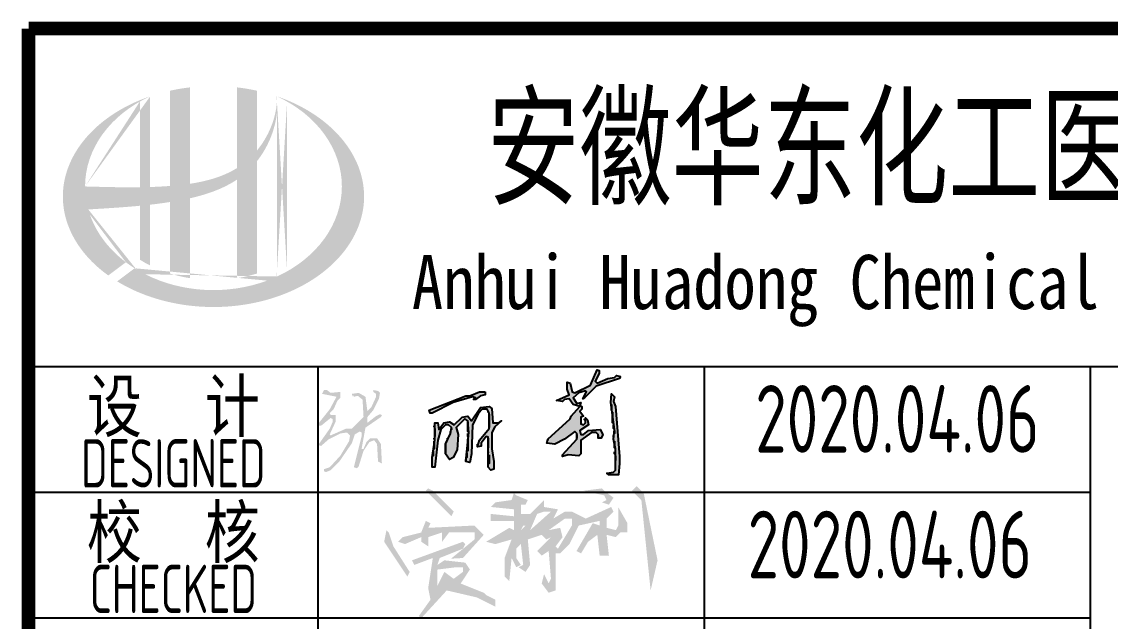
# Model space of a CAD drawing. Extents: x 5188914 to 7068445, y -542675 to 2032183.
# Drawn here: x 5233772 to 5239409, y -358905 to -355802 of the extents above; entities that cross this region are included whole.
import ezdxf
from ezdxf.enums import TextEntityAlignment as Align

# ---------------------------------------------------------------- set-up
doc = ezdxf.new("R2010")
doc.units = 0
doc.header["$LTSCALE"] = 1000
doc.header["$MEASUREMENT"] = 0
doc.layers.get('0').update_dxf_attribs({"linetype": 'CONTINUOUS'})
doc.styles.add('AHD_TQ', font='sceie.shx', dxfattribs={"bigfont": 'sceic.shx'})
doc.styles.add('AHD_TQ_S', font='')
doc.styles.add('sceie', font='SCEIE', dxfattribs={"width": 0.75, "bigfont": 'SCEIC'})
doc.styles.get('AHD_TQ_S').set_extended_font_data('SimSun')

msp = doc.modelspace()

# ---------------------------------------------------------------- hatches: boundary and pattern name
h = msp.add_hatch(color=256)
edge = h.paths.add_edge_path()
edge.add_spline(control_points=[(5234643.7, -356715.7), (5234649.8, -356714.3), (5234655.9, -356712.9), (5234705, -356701), (5234747.6, -356688), (5234822.6, -356656.9), (5234855.5, -356639.9), (5234886.4, -356619.3)], knot_values=[61.629012, 61.629012, 61.629012, 61.629012, 63.330431, 63.330431, 75.353634, 75.353634, 85.398649, 85.398649, 85.398649, 85.398649], degree=3, periodic=0)
edge.add_line((5234886.4, -356619.3), (5234886.4, -357129.5))
edge.add_spline(control_points=[(5234886.4, -357129.5), (5234903.5, -357126.8), (5234920.5, -357123.5), (5234955.3, -357115.4), (5234973, -357110.6), (5234990.4, -357105.1)], knot_values=[4.908456, 4.908456, 4.908456, 4.908456, 4.992821, 4.992821, 5.083034, 5.083034, 5.083034, 5.083034], degree=3, periodic=0)
edge.add_line((5234990.4, -357105.1), (5234990.4, -356523.7))
edge.add_spline(control_points=[(5234990.4, -356523.7), (5234999, -356512.7), (5235007.2, -356501.4), (5235033.3, -356461.7), (5235049, -356431.8), (5235078.2, -356359), (5235089.4, -356315.2), (5235094.1, -356269.9), (5235094.3, -356268.6), (5235094.4, -356267.3)], knot_values=[97.991744, 97.991744, 97.991744, 97.991744, 101.64219, 101.64219, 110.337975, 110.337975, 121.934322, 121.934322, 122.270691, 122.270691, 122.270691, 122.270691], degree=3, periodic=0)
edge.add_line((5235094.4, -356267.3), (5235094.4, -356196.9))
edge.add_spline(control_points=[(5235094.4, -356196.9), (5235094.3, -356204.6), (5235093.9, -356212.2), (5235093.4, -356219.9)], knot_values=[126.194075, 126.194075, 126.194075, 126.194075, 128.396762, 128.396762, 128.396762, 128.396762], degree=3, periodic=0)
edge.add_spline(control_points=[(5235093.4, -356219.9), (5235092.9, -356226.1), (5235092.3, -356232.3), (5235091.5, -356238.5)], knot_values=[124.417049, 124.417049, 124.417049, 124.417049, 126.194075, 126.194075, 126.194075, 126.194075], degree=3, periodic=0)
edge.add_spline(control_points=[(5235091.5, -356238.5), (5235090.4, -356247.7), (5235088.9, -356256.8), (5235087.1, -356265.9)], knot_values=[121.80529, 121.80529, 121.80529, 121.80529, 124.417049, 124.417049, 124.417049, 124.417049], degree=3, periodic=0)
edge.add_spline(control_points=[(5235087.1, -356265.9), (5235084.7, -356278.1), (5235081.8, -356290.2), (5235078.3, -356302.2)], knot_values=[118.31574, 118.31574, 118.31574, 118.31574, 121.80529, 121.80529, 121.80529, 121.80529], degree=3, periodic=0)
edge.add_spline(control_points=[(5235078.3, -356302.2), (5235074.8, -356314.3), (5235070.7, -356326.3), (5235066.2, -356338.2)], knot_values=[114.795988, 114.795988, 114.795988, 114.795988, 118.31574, 118.31574, 118.31574, 118.31574], degree=3, periodic=0)
edge.add_spline(control_points=[(5235066.2, -356338.2), (5235061.7, -356349.9), (5235056.7, -356361.4), (5235051.3, -356372.8)], knot_values=[111.329641, 111.329641, 111.329641, 111.329641, 114.795988, 114.795988, 114.795988, 114.795988], degree=3, periodic=0)
edge.add_spline(control_points=[(5235051.3, -356372.8), (5235045.8, -356384.3), (5235039.8, -356395.7), (5235033.3, -356406.7)], knot_values=[107.79529, 107.79529, 107.79529, 107.79529, 111.329641, 111.329641, 111.329641, 111.329641], degree=3, periodic=0)
edge.add_spline(control_points=[(5235033.3, -356406.7), (5235027, -356417.6), (5235020.3, -356428.1), (5235013.2, -356438.4)], knot_values=[104.343579, 104.343579, 104.343579, 104.343579, 107.79529, 107.79529, 107.79529, 107.79529], degree=3, periodic=0)
edge.add_spline(control_points=[(5235013.2, -356438.4), (5235005.9, -356448.8), (5234998.3, -356458.8), (5234990.4, -356468.5)], knot_values=[100.8507, 100.8507, 100.8507, 100.8507, 104.343579, 104.343579, 104.343579, 104.343579], degree=3, periodic=0)
edge.add_line((5234990.4, -356468.5), (5234990.4, -356159.2))
edge.add_spline(control_points=[(5234990.4, -356159.2), (5234956.3, -356151.7), (5234921.5, -356145.8), (5234886.4, -356141.7)], knot_values=[4.423999, 4.423999, 4.423999, 4.423999, 4.558741, 4.558741, 4.558741, 4.558741], degree=3, periodic=0)
edge.add_line((5234886.4, -356141.7), (5234886.4, -356559.8))
edge.add_spline(control_points=[(5234886.4, -356559.8), (5234814.4, -356604.4), (5234730.2, -356627.6), (5234643.7, -356640.6)], knot_values=[63.246215, 63.246215, 63.246215, 63.246215, 87.689124, 87.689124, 87.689124, 87.689124], degree=3, periodic=0)
edge.add_line((5234643.7, -356640.6), (5234643.7, -356141.7))
edge.add_spline(control_points=[(5234643.7, -356141.7), (5234608.5, -356145.8), (5234573.8, -356151.7), (5234539.7, -356159.2)], knot_values=[4.866038, 4.866038, 4.866038, 4.866038, 5.000777, 5.000777, 5.000777, 5.000777], degree=3, periodic=0)
edge.add_line((5234539.7, -356159.2), (5234539.7, -356652.1))
edge.add_spline(control_points=[(5234539.7, -356652.1), (5234538, -356652.2), (5234503.1, -356654.8), (5234468.5, -356656.6), (5234435.7, -356657.6)], knot_values=[43.657356, 43.657356, 43.657356, 43.657356, 44.134253, 53.497092, 53.497092, 53.497092, 53.497092], degree=3, periodic=0)
edge.add_line((5234435.7, -356657.6), (5234435.7, -356188.5))
edge.add_spline(control_points=[(5234435.7, -356188.5), (5234418.7, -356194.3), (5234401.9, -356200.6), (5234385.5, -356207.4)], knot_values=[5.14157, 5.14157, 5.14157, 5.14157, 5.212921, 5.212921, 5.212921, 5.212921], degree=3, periodic=0)
edge.add_spline(control_points=[(5234385.5, -356207.4), (5234378.6, -356210.2), (5234371.8, -356213.1), (5234339.5, -356227.3), (5234315, -356239.5), (5234291.5, -356252.7)], knot_values=[5.212921, 5.212921, 5.212921, 5.212921, 5.24296, 5.24296, 5.355623, 5.355623, 5.355623, 5.355623], degree=3, periodic=0)
edge.add_spline(control_points=[(5234291.5, -356252.7), (5234276.6, -356261.1), (5234262.2, -356269.8), (5234248.2, -356278.9)], knot_values=[5.355623, 5.355623, 5.355623, 5.355623, 5.426974, 5.426974, 5.426974, 5.426974], degree=3, periodic=0)
edge.add_spline(control_points=[(5234248.2, -356278.9), (5234240.8, -356283.8), (5234233.5, -356288.7), (5234220, -356298.2), (5234213.8, -356302.7), (5234207.6, -356307.3)], knot_values=[5.426974, 5.426974, 5.426974, 5.426974, 5.464765, 5.464765, 5.498325, 5.498325, 5.498325, 5.498325], degree=3, periodic=0)
edge.add_spline(control_points=[(5234207.6, -356307.3), (5234181.6, -356326.9), (5234157.5, -356347.7), (5234135.6, -356369.7)], knot_values=[5.498325, 5.498325, 5.498325, 5.498325, 5.641027, 5.641027, 5.641027, 5.641027], degree=3, periodic=0)
edge.add_spline(control_points=[(5234135.6, -356369.7), (5234128.6, -356376.7), (5234121.9, -356383.8), (5234101.4, -356406.4), (5234088.5, -356422.2), (5234076.7, -356438.4)], knot_values=[5.641027, 5.641027, 5.641027, 5.641027, 5.686569, 5.686569, 5.783729, 5.783729, 5.783729, 5.783729], degree=3, periodic=0)
edge.add_spline(control_points=[(5234076.7, -356438.4), (5234061.6, -356459.2), (5234048.3, -356480.6), (5234035.2, -356505.6), (5234033.6, -356508.7), (5234032, -356511.9)], knot_values=[5.783729, 5.783729, 5.783729, 5.783729, 5.908374, 5.908374, 5.92643, 5.92643, 5.92643, 5.92643], degree=3, periodic=0)
edge.add_spline(control_points=[(5234032, -356511.9), (5234019.5, -356537), (5234009.5, -356562.7), (5234002, -356588.6)], knot_values=[5.92643, 5.92643, 5.92643, 5.92643, 6.069132, 6.069132, 6.069132, 6.069132], degree=3, periodic=0)
edge.add_spline(control_points=[(5234002, -356588.6), (5233998.8, -356599.7), (5233996, -356610.9), (5233990.6, -356637), (5233988.4, -356652.1), (5233986.9, -356667.1)], knot_values=[6.069132, 6.069132, 6.069132, 6.069132, 6.130179, 6.130179, 6.211834, 6.211834, 6.211834, 6.211834], degree=3, periodic=0)
edge.add_spline(control_points=[(5233986.9, -356667.1), (5233985.7, -356680.3), (5233985, -356693.5), (5233985, -356706.7)], knot_values=[6.211834, 6.211834, 6.211834, 6.211834, 6.283185, 6.283185, 6.283185, 6.283185], degree=3, periodic=0)
edge.add_spline(control_points=[(5233985, -356706.7), (5233985, -356716), (5233985.4, -356725.4), (5233986, -356734.7)], knot_values=[6.283185, 6.283185, 6.283185, 6.283185, 6.333655, 6.333655, 6.333655, 6.333655], degree=3, periodic=0)
edge.add_spline(control_points=[(5233986, -356734.7), (5233987.2, -356753.3), (5233989.8, -356771.9), (5233993.5, -356790.5)], knot_values=[6.333655, 6.333655, 6.333655, 6.333655, 6.434594, 6.434594, 6.434594, 6.434594], degree=3, periodic=0)
edge.add_spline(control_points=[(5233993.5, -356790.5), (5233993.8, -356791.7), (5233994, -356792.9), (5233998, -356811.4), (5234002.7, -356828.6), (5234008.6, -356845.6)], knot_values=[6.434594, 6.434594, 6.434594, 6.434594, 6.441278, 6.441278, 6.535532, 6.535532, 6.535532, 6.535532], degree=3, periodic=0)
edge.add_spline(control_points=[(5234008.6, -356845.6), (5234014.8, -356863.8), (5234022.3, -356881.9), (5234031.1, -356899.7)], knot_values=[6.535532, 6.535532, 6.535532, 6.535532, 6.636471, 6.636471, 6.636471, 6.636471], degree=3, periodic=0)
edge.add_spline(control_points=[(5234031.1, -356899.7), (5234033.3, -356904.1), (5234035.6, -356908.6), (5234044.9, -356926.2), (5234052.6, -356939.3), (5234061, -356952.1)], knot_values=[6.636471, 6.636471, 6.636471, 6.636471, 6.661894, 6.661894, 6.73741, 6.73741, 6.73741, 6.73741], degree=3, periodic=0)
edge.add_spline(control_points=[(5234061, -356952.1), (5234072.2, -356969.3), (5234084.5, -356986.1), (5234098.1, -357002.5)], knot_values=[6.73741, 6.73741, 6.73741, 6.73741, 6.838349, 6.838349, 6.838349, 6.838349], degree=3, periodic=0)
edge.add_spline(control_points=[(5234098.1, -357002.5), (5234104, -357009.6), (5234110.1, -357016.7), (5234124.7, -357032.6), (5234133.2, -357041.5), (5234142.1, -357050.1)], knot_values=[6.838349, 6.838349, 6.838349, 6.838349, 6.88251, 6.88251, 6.939288, 6.939288, 6.939288, 6.939288], degree=3, periodic=0)
edge.add_spline(control_points=[(5234142.1, -357050.1), (5234157.9, -357065.5), (5234174.7, -357080.3), (5234192.6, -357094.5)], knot_values=[6.939288, 6.939288, 6.939288, 6.939288, 7.040227, 7.040227, 7.040227, 7.040227], degree=3, periodic=0)
edge.add_spline(control_points=[(5234192.6, -357094.5), (5234201.6, -357101.6), (5234210.8, -357108.6), (5234220.2, -357115.3)], knot_values=[7.040227, 7.040227, 7.040227, 7.040227, 7.090696, 7.090696, 7.090696, 7.090696], degree=3, periodic=0)
edge.add_line((5234220.2, -357115.3), (5234311.4, -357047))
edge.add_ellipse((5234765, -356654.7), major_axis=(665, 0), ratio=0.806676, start_angle=192.819, end_angle=226.9853, ccw=False)
edge.add_spline(control_points=[(5234116.6, -356773.7), (5234140.6, -356772.2), (5234164.7, -356770.8), (5234253.4, -356765.3), (5234318.2, -356760.9), (5234383.7, -356754.6)], knot_values=[11.398263, 11.398263, 11.398263, 11.398263, 18.40729, 18.40729, 37.18094, 37.18094, 37.18094, 37.18094], degree=3, periodic=0)
edge.add_line((5234383.7, -356754.6), (5234383.7, -357033.7))
edge.add_spline(control_points=[(5234383.7, -357033.7), (5234387.3, -357035.9), (5234390.9, -357038.1), (5234407.8, -357048.3), (5234421.6, -357055.9), (5234435.7, -357063.1)], knot_values=[4.049945, 4.049945, 4.049945, 4.049945, 4.072021, 4.072021, 4.153257, 4.153257, 4.153257, 4.153257], degree=3, periodic=0)
edge.add_line((5234435.7, -357063.1), (5234435.7, -356749.2))
edge.add_spline(control_points=[(5234435.7, -356749.2), (5234467.9, -356745.5), (5234500.3, -356741.3), (5234535.1, -356735.9), (5234537.4, -356735.5), (5234539.7, -356735.2)], knot_values=[42.135009, 42.135009, 42.135009, 42.135009, 51.307228, 51.307228, 51.948574, 51.948574, 51.948574, 51.948574], degree=3, periodic=0)
edge.add_line((5234539.7, -356735.2), (5234539.7, -357105.1))
edge.add_spline(control_points=[(5234539.7, -357105.1), (5234573.3, -357115.7), (5234608.2, -357123.9), (5234643.7, -357129.5)], knot_values=[4.34174, 4.34174, 4.34174, 4.34174, 4.516316, 4.516316, 4.516316, 4.516316], degree=3, periodic=0)
edge.add_line((5234643.7, -357129.5), (5234643.7, -356715.7))
edge = h.paths.add_edge_path(flags=16)
edge.add_ellipse((5234765, -356654.7), major_axis=(665, 0), ratio=0.806676, start_angle=124.9875, end_angle=179.999, ccw=False)
edge.add_line((5234383.7, -356215.2), (5234383.7, -356658.8))
edge.add_spline(control_points=[(5234383.7, -356658.8), (5234288.4, -356660.1), (5234194.4, -356657.1), (5234100, -356654.7)], knot_values=[11.27373, 11.27373, 11.27373, 11.27373, 38.687513, 38.687513, 38.687513, 38.687513], degree=3, periodic=0)
edge = h.paths.add_edge_path()
edge.add_spline(control_points=[(5234266.2, -357145.8), (5234297.3, -357164.8), (5234330.4, -357182.1), (5234415, -357219.3), (5234468.3, -357237.2), (5234579, -357263.7), (5234636.5, -357272.5), (5234752.6, -357280.2), (5234811.3, -357279.3), (5234926.9, -357267.8), (5234983.7, -357257.3), (5235092.8, -357227.2), (5235144.9, -357207.7), (5235241.8, -357160.8), (5235286.6, -357133.5), (5235366.5, -357072.5), (5235401.7, -357039), (5235461, -356967.5), (5235485.2, -356929.6), (5235521.5, -356851.5), (5235533.8, -356811.3), (5235546.4, -356730.1), (5235546.7, -356689.1), (5235535.2, -356607.6), (5235523.4, -356567.1), (5235487.8, -356488.4), (5235464, -356450.2), (5235405.2, -356378), (5235370.1, -356344), (5235290.3, -356282.4), (5235245.6, -356254.7), (5235164.4, -356214.9), (5235130, -356200.7), (5235094.4, -356188.5)], knot_values=[0.886421, 0.886421, 0.886421, 0.886421, 1.040557, 1.040557, 1.261172, 1.261172, 1.481788, 1.481788, 1.702404, 1.702404, 1.92302, 1.92302, 2.143636, 2.143636, 2.364252, 2.364252, 2.584868, 2.584868, 2.805484, 2.805484, 3.026099, 3.026099, 3.246715, 3.246715, 3.46852, 3.46852, 3.690325, 3.690325, 3.91213, 3.91213, 4.133935, 4.133935, 4.283209, 4.283209, 4.283209, 4.283209], degree=3, periodic=0)
edge.add_line((5235094.4, -356188.5), (5235094.4, -356188.5))
edge.add_spline(control_points=[(5235094.4, -356188.6), (5235094.4, -356191.4), (5235094.4, -356194.1), (5235094.4, -356196.9)], knot_values=[128.396762, 128.396762, 128.396762, 128.396762, 129.192193, 129.192193, 129.192193, 129.192193], degree=3, periodic=0)
edge.add_line((5235094.4, -356196.9), (5235094.4, -357120.8))
edge.add_ellipse((5234765, -356654.7), major_axis=(665, 0), ratio=0.806676, start_angle=232.1054, end_angle=299.6833, ccw=False)
edge.add_line((5234356.6, -357078.1), (5234266.2, -357145.8))
edge = h.paths.add_edge_path(flags=16)
edge.add_ellipse((5234765, -356654.7), major_axis=(665, 0), ratio=0.806676, start_angle=304.9875, end_angle=415.0121, ccw=False)
edge.add_line((5235146.4, -357094.2), (5235146.4, -356215.2))
at = {"linetype": 'Continuous'}
h = msp.add_hatch(color=0, dxfattribs=at)
h.paths.add_polyline_path([(5235422.2, -357748.1), (5235422.2, -357718.1), (5235372.2, -357723.1), (5235352.2, -357708.1), (5235337.2, -357708.1), (5235327.2, -357728.1), (5235402.2, -357743.1), (5235367.2, -357808.1), (5235307.2, -357883.1), (5235307.2, -357893.1), (5235322.2, -357893.1), (5235372.2, -357853.1), (5235382.2, -357858.1), (5235382.2, -357873.1), (5235367.2, -357908.1), (5235307.2, -357993.1), (5235322.2, -357998.1), (5235362.2, -357963.1), (5235422.2, -357933.1), (5235457.2, -357928.1), (5235472.2, -357943.1), (5235467.2, -357973.1), (5235422.2, -358048.1), (5235367.2, -358108.1), (5235337.2, -358118.1), (5235337.2, -358128.1), (5235347.2, -358133.1), (5235372.2, -358123.1), (5235417.2, -358078.1), (5235482.2, -357983.1), (5235497.2, -357938.1), (5235522.2, -357923.1), (5235532.2, -357928.1), (5235532.2, -357948.1), (5235492.2, -358108.1), (5235507.2, -358113.1), (5235517.2, -358103.1), (5235542.2, -358023.1), (5235572.2, -357978.1), (5235597.2, -357968.1), (5235612.2, -357988.1), (5235617.2, -358078.1), (5235637.2, -358088.1), (5235632.2, -357988.1), (5235612.2, -357958.1), (5235577.2, -357958.1), (5235557.2, -357978.1), (5235542.2, -358013.1), (5235532.2, -358013.1), (5235552.2, -357903.1), (5235632.2, -357848.1), (5235637.2, -357838.1), (5235627.2, -357833.1), (5235607.2, -357843.1), (5235562.2, -357878.1), (5235562.2, -357848.1), (5235592.2, -357813.1), (5235622.2, -357753.1), (5235627.2, -357723.1), (5235617.2, -357713.1), (5235592.2, -357708.1), (5235592.2, -357718.1), (5235607.2, -357728.1), (5235607.2, -357743.1), (5235582.2, -357798.1), (5235562.2, -357818.1), (5235552.2, -357743.1), (5235517.2, -357723.1), (5235482.2, -357728.1), (5235482.2, -357743.1), (5235487.2, -357733.1), (5235492.2, -357743.1), (5235512.2, -357738.1), (5235537.2, -357758.1), (5235542.2, -357848.1), (5235482.2, -357908.1), (5235452.2, -357908.1), (5235372.2, -357943.1), (5235367.2, -357938.1), (5235397.2, -357873.1), (5235397.2, -357838.1), (5235372.2, -357838.1), (5235367.2, -357828.1), (5235387.2, -357808.1), (5235407.2, -357763.1)])
h.paths.add_polyline_path([(5236007.2, -357773.1), (5236107.2, -357743.1), (5236122.2, -357748.1), (5236112.2, -357758.1), (5236122.2, -357758.1), (5236147.2, -357738.1), (5236172.2, -357733.1), (5236172.2, -357718.1), (5236142.2, -357718.1), (5236092.2, -357738.1), (5236072.2, -357738.1), (5235882.2, -357813.1), (5235887.2, -357828.1), (5235897.2, -357828.1)])
h.paths.add_polyline_path([(5235942.2, -357913.1), (5235967.2, -357888.1), (5235982.2, -357888.1), (5235997.2, -357903.1), (5235992.2, -357933.1), (5235967.2, -357988.1), (5235967.2, -358038.1), (5235987.2, -358068.1), (5236007.2, -358058.1), (5236027.2, -358018.1), (5236032.2, -357938.1), (5236022.2, -357903.1), (5236067.2, -357858.1), (5236082.2, -357868.1), (5236087.2, -357928.1), (5236072.2, -358078.1), (5236092.2, -358083.1), (5236102.2, -358038.1), (5236107.2, -357888.1), (5236137.2, -357828.1), (5236157.2, -357808.1), (5236182.2, -357808.1), (5236192.2, -357828.1), (5236192.2, -357908.1), (5236142.2, -357968.1), (5236132.2, -358003.1), (5236152.2, -357998.1), (5236152.2, -357983.1), (5236177.2, -357948.1), (5236187.2, -357953.1), (5236187.2, -358108.1), (5236202.2, -358123.1), (5236217.2, -358118.1), (5236217.2, -358078.1), (5236207.2, -358013.1), (5236207.2, -357928.1), (5236222.2, -357898.1), (5236257.2, -357868.1), (5236242.2, -357878.1), (5236212.2, -357878.1), (5236207.2, -357803.1), (5236192.2, -357793.1), (5236147.2, -357798.1), (5236102.2, -357868.1), (5236082.2, -357843.1), (5236052.2, -357848.1), (5236012.2, -357888.1), (5235987.2, -357873.1), (5235957.2, -357878.1), (5235932.2, -357913.1), (5235927.2, -357878.1), (5235912.2, -357878.1), (5235912.2, -357883.1), (5235912.2, -357968.1), (5235897.2, -358058.1), (5235897.2, -358108.1), (5235912.2, -358108.1), (5235927.2, -357968.1)])
h.paths.add_polyline_path([(5236657.2, -357723.1), (5236692.2, -357713.1), (5236697.2, -357718.1), (5236677.2, -357753.1), (5236687.2, -357748.1), (5236747.2, -357688.1), (5236867.2, -357648.1), (5236872.2, -357638.1), (5236852.2, -357633.1), (5236842.2, -357643.1), (5236807.2, -357648.1), (5236752.2, -357673.1), (5236742.2, -357663.1), (5236762.2, -357623.1), (5236762.2, -357608.1), (5236752.2, -357603.1), (5236717.2, -357683.1), (5236637.2, -357723.1), (5236622.2, -357718.1), (5236612.2, -357673.1), (5236597.2, -357668.1), (5236597.2, -357703.1), (5236607.2, -357733.1), (5236542.2, -357763.1), (5236572.2, -357768.1), (5236582.2, -357758.1), (5236607.2, -357753.1), (5236627.2, -357783.1), (5236662.2, -357793.1), (5236617.2, -357843.1), (5236612.2, -357858.1), (5236497.2, -357963.1), (5236492.2, -357983.1), (5236532.2, -357988.1), (5236582.2, -357963.1), (5236637.2, -357923.1), (5236647.2, -357933.1), (5236647.2, -357963.1), (5236572.2, -358043.1), (5236572.2, -358053.1), (5236602.2, -358043.1), (5236657.2, -358048.1), (5236667.2, -358038.1), (5236667.2, -357968.1), (5236722.2, -357928.1), (5236747.2, -357928.1), (5236757.2, -357938.1), (5236757.2, -357958.1), (5236772.2, -357958.1), (5236782.2, -357938.1), (5236767.2, -357913.1), (5236707.2, -357918.1), (5236682.2, -357938.1), (5236667.2, -357938.1), (5236662.2, -357918.1), (5236707.2, -357888.1), (5236702.2, -357863.1), (5236692.2, -357853.1), (5236692.2, -357878.1), (5236682.2, -357888.1), (5236667.2, -357883.1), (5236667.2, -357848.1), (5236682.2, -357843.1), (5236662.2, -357818.1), (5236672.2, -357808.1), (5236672.2, -357793.1), (5236662.2, -357788.1), (5236667.2, -357773.1), (5236647.2, -357778.1), (5236627.2, -357748.1)])
h.paths.add_polyline_path([(5236847.2, -357793.1), (5236837.2, -357768.1), (5236842.2, -357743.1), (5236827.2, -357728.1), (5236822.2, -357773.1), (5236842.2, -357913.1), (5236837.2, -357963.1), (5236847.2, -358013.1), (5236847.2, -358123.1), (5236837.2, -358133.1), (5236802.2, -358138.1), (5236812.2, -358148.1), (5236862.2, -358148.1), (5236867.2, -358088.1), (5236867.2, -358053.1)])
h = msp.add_hatch(color=0)
h.dxf.hatch_style = 1
h.paths.add_polyline_path([(5235901, -358229.7), (5235877, -358217.7), (5235865, -358229.7), (5235997, -358361.7), (5236009, -358337.7)])
h = msp.add_hatch(color=0)
h.dxf.hatch_style = 1
h.paths.add_polyline_path([(5236789, -358229.7), (5236777, -358217.7), (5236681, -358229.7), (5236789, -358253.7), (5236801, -358277.7), (5236777, -358289.7), (5236813, -358301.7), (5236837, -358265.7)])
h.paths.add_polyline_path([(5236969, -358217.7), (5236957, -358205.7), (5236933, -358229.7), (5236981, -358277.7), (5237029, -358745.7), (5237065, -358589.7), (5236993, -358241.7)])
h = msp.add_hatch(color=0)
h.dxf.hatch_style = 1
h.paths.add_polyline_path([(5236393, -358277.7), (5236333, -358253.7), (5236321, -358241.7), (5236309, -358277.7), (5236225, -358289.7), (5236201, -358313.7), (5236321, -358325.7), (5236321, -358361.7), (5236201, -358349.7), (5236201, -358385.7), (5236321, -358385.7), (5236321, -358433.7), (5236297, -358421.7), (5236177, -358493.7), (5236225, -358505.7), (5236309, -358481.7), (5236273, -358577.7), (5236273, -358673.7), (5236297, -358697.7), (5236309, -358577.7), (5236333, -358625.7), (5236357, -358613.7), (5236333, -358577.7), (5236333, -358529.7), (5236357, -358505.7), (5236369, -358613.7), (5236345, -358625.7), (5236381, -358649.7), (5236405, -358613.7), (5236393, -358481.7), (5236465, -358457.7), (5236489, -358481.7), (5236513, -358469.7), (5236441, -358541.7), (5236465, -358565.7), (5236501, -358541.7), (5236513, -358685.7), (5236501, -358709.7), (5236477, -358661.7), (5236465, -358709.7), (5236501, -358757.7), (5236537, -358745.7), (5236537, -358553.7), (5236561, -358553.7), (5236609, -358505.7), (5236657, -358409.7), (5236765, -358385.7), (5236765, -358409.7), (5236729, -358397.7), (5236645, -358541.7), (5236669, -358553.7), (5236705, -358493.7), (5236753, -358457.7), (5236765, -358565.7), (5236813, -358565.7), (5236801, -358457.7), (5236849, -358469.7), (5236873, -358445.7), (5236909, -358445.7), (5236909, -358397.7), (5236861, -358313.7), (5236861, -358409.7), (5236849, -358433.7), (5236801, -358421.7), (5236801, -358373.7), (5236837, -358337.7), (5236825, -358313.7), (5236693, -358373.7), (5236621, -358337.7), (5236585, -358337.7), (5236525, -358373.7), (5236549, -358325.7), (5236477, -358313.7), (5236477, -358277.7), (5236405, -358349.7), (5236357, -358349.7), (5236357, -358301.7), (5236381, -358301.7)])
h.paths.add_polyline_path([(5236369, -358409.7), (5236381, -358409.7), (5236357, -358433.7)], flags=16)
h.paths.add_polyline_path([(5236441, -358349.7), (5236477, -358337.7), (5236513, -358337.7), (5236405, -358433.7)], flags=16)
h.paths.add_polyline_path([(5236501, -358433.7), (5236585, -358373.7), (5236621, -358373.7), (5236621, -358409.7), (5236549, -358529.7), (5236537, -358517.7), (5236573, -358469.7), (5236561, -358421.7)], flags=16)
h = msp.add_hatch(color=0)
h.dxf.hatch_style = 1
h.paths.add_polyline_path([(5235697, -358517.7), (5235673, -358445.7), (5235661, -358433.7), (5235649, -358493.7), (5235769, -358673.7), (5235781, -358649.7)])
h.paths.add_polyline_path([(5235841, -358469.7), (5235841, -358493.7), (5235877, -358517.7), (5235877, -358469.7), (5235949, -358445.7), (5235949, -358493.7), (5235985, -358445.7), (5236117, -358445.7), (5236117, -358481.7), (5235995.2, -358581.3), (5236057, -358577.7), (5236165, -358457.7), (5236117, -358409.7), (5235877, -358421.7), (5235889, -358397.7), (5235865, -358385.7), (5235841, -358445.7), (5235745, -358469.7), (5235721, -358493.7), (5235757, -358505.7)])
h.paths.add_polyline_path([(5236057, -358529.7), (5236069, -358505.7), (5236057, -358493.7), (5235793, -358589.7), (5235805, -358613.7), (5235901, -358577.7), (5235877, -358733.7), (5235889, -358793.7), (5235829, -358877.7), (5235841, -358889.7), (5235973, -358745.7), (5236129, -358781.7), (5236225, -358829.7), (5236225, -358793.7), (5236177, -358769.7), (5236165, -358757.7), (5236045, -358709.7), (5236093, -358637.7), (5236069, -358601.7), (5235961, -358589.7), (5235925, -358613.7), (5235937, -358577.7)])
h.paths.add_polyline_path([(5235925, -358637.7), (5236021, -358625.7), (5236057, -358625.7), (5236057, -358649.7), (5236009, -358685.7), (5235961, -358649.7), (5235925, -358721.7)], flags=16)

# ---------------------------------------------------------------- linework, layer by layer
for p, q in [((5233807.2, -357587.3), (5244807.2, -357587.3)), ((5235307.2, -360837.3), (5235307.2, -357587.3)), ((5237307.2, -360837.3), (5237307.2, -357587.3)), ((5237307.2, -360837.3), (5237307.2, -357587.3)), ((5239307.2, -360837.3), (5239307.2, -357587.3)), ((5233807.2, -358237.3), (5239307.2, -358237.3)), ((5233807.2, -358887.3), (5239307.2, -358887.3))]:
    msp.add_line(p, q)
at = {"const_width": 70}
for points in [[(5251807.2, -355837.3), (5233807.2, -355837.3)], [(5233807.2, -355837.3), (5233807.2, -361837.3)]]:
    msp.add_lwpolyline(points, dxfattribs=at)
at = {"color": 0, "linetype": 'Continuous'}
for points in [[(5236872.2, -357638.1), (5236867.2, -357648.1), (5236747.2, -357688.1), (5236687.2, -357748.1), (5236677.2, -357753.1), (5236697.2, -357718.1), (5236692.2, -357713.1), (5236657.2, -357723.1), (5236627.2, -357748.1), (5236647.2, -357778.1), (5236667.2, -357773.1), (5236662.2, -357788.1), (5236672.2, -357793.1), (5236672.2, -357808.1), (5236662.2, -357818.1), (5236682.2, -357843.1), (5236667.2, -357848.1), (5236667.2, -357883.1), (5236682.2, -357888.1), (5236692.2, -357878.1), (5236692.2, -357853.1), (5236702.2, -357863.1), (5236707.2, -357888.1), (5236662.2, -357918.1), (5236667.2, -357938.1), (5236682.2, -357938.1), (5236707.2, -357918.1), (5236767.2, -357913.1), (5236782.2, -357938.1), (5236772.2, -357958.1), (5236757.2, -357958.1), (5236757.2, -357938.1), (5236747.2, -357928.1), (5236722.2, -357928.1), (5236667.2, -357968.1), (5236667.2, -358038.1), (5236657.2, -358048.1), (5236602.2, -358043.1), (5236572.2, -358053.1), (5236572.2, -358043.1), (5236647.2, -357963.1), (5236647.2, -357933.1), (5236637.2, -357923.1), (5236582.2, -357963.1), (5236532.2, -357988.1), (5236492.2, -357983.1), (5236497.2, -357963.1), (5236612.2, -357858.1), (5236617.2, -357843.1), (5236662.2, -357793.1), (5236627.2, -357783.1), (5236607.2, -357753.1), (5236582.2, -357758.1), (5236572.2, -357768.1), (5236542.2, -357763.1), (5236607.2, -357733.1), (5236597.2, -357703.1), (5236597.2, -357668.1), (5236612.2, -357673.1), (5236622.2, -357718.1), (5236637.2, -357723.1), (5236717.2, -357683.1), (5236752.2, -357603.1), (5236762.2, -357608.1), (5236762.2, -357623.1), (5236742.2, -357663.1), (5236752.2, -357673.1), (5236807.2, -357648.1), (5236842.2, -357643.1), (5236852.2, -357633.1), (5236872.2, -357638.1)], [(5236172.2, -357718.1), (5236172.2, -357733.1), (5236147.2, -357738.1), (5236122.2, -357758.1), (5236112.2, -357758.1), (5236122.2, -357748.1), (5236107.2, -357743.1), (5236007.2, -357773.1), (5235897.2, -357828.1), (5235887.2, -357828.1), (5235882.2, -357813.1), (5236072.2, -357738.1), (5236092.2, -357738.1), (5236142.2, -357718.1), (5236172.2, -357718.1)], [(5236867.2, -358053.1), (5236867.2, -358088.1), (5236862.2, -358148.1), (5236812.2, -358148.1), (5236802.2, -358138.1), (5236837.2, -358133.1), (5236847.2, -358123.1), (5236847.2, -358013.1), (5236837.2, -357963.1), (5236842.2, -357913.1), (5236822.2, -357773.1), (5236827.2, -357728.1), (5236842.2, -357743.1), (5236837.2, -357768.1), (5236847.2, -357793.1), (5236867.2, -358053.1)], [(5236827.2, -357783.1), (5236827.2, -357813.1), (5236827.2, -357783.1)], [(5236242.2, -357878.1), (5236257.2, -357868.1), (5236222.2, -357898.1), (5236207.2, -357928.1), (5236207.2, -358013.1), (5236217.2, -358078.1), (5236217.2, -358118.1), (5236202.2, -358123.1), (5236187.2, -358108.1), (5236187.2, -357953.1), (5236177.2, -357948.1), (5236152.2, -357983.1), (5236152.2, -357998.1), (5236132.2, -358003.1), (5236142.2, -357968.1), (5236192.2, -357908.1), (5236192.2, -357828.1), (5236182.2, -357808.1), (5236157.2, -357808.1), (5236137.2, -357828.1), (5236107.2, -357888.1), (5236102.2, -358038.1), (5236092.2, -358083.1), (5236072.2, -358078.1), (5236087.2, -357928.1), (5236082.2, -357868.1), (5236067.2, -357858.1), (5236022.2, -357903.1), (5236032.2, -357938.1), (5236027.2, -358018.1), (5236007.2, -358058.1), (5235987.2, -358068.1), (5235967.2, -358038.1), (5235967.2, -357988.1), (5235992.2, -357933.1), (5235997.2, -357903.1), (5235982.2, -357888.1), (5235967.2, -357888.1), (5235942.2, -357913.1), (5235927.2, -357968.1), (5235912.2, -358108.1), (5235897.2, -358108.1), (5235897.2, -358058.1), (5235912.2, -357968.1), (5235912.2, -357878.1), (5235927.2, -357878.1), (5235932.2, -357913.1), (5235957.2, -357878.1), (5235987.2, -357873.1), (5236012.2, -357888.1), (5236052.2, -357848.1), (5236082.2, -357843.1), (5236102.2, -357868.1), (5236147.2, -357798.1), (5236192.2, -357793.1), (5236207.2, -357803.1), (5236212.2, -357878.1), (5236242.2, -357878.1)], [(5236187.2, -357818.1), (5236187.2, -357823.1), (5236187.2, -357818.1)], [(5236192.2, -357833.1), (5236192.2, -357903.1), (5236192.2, -357833.1)], [(5236832.2, -357823.1), (5236832.2, -357878.1), (5236832.2, -357823.1)], [(5235907.2, -357893.1), (5235907.2, -357898.1), (5235907.2, -357893.1)], [(5235912.2, -357878.1), (5235912.2, -357883.1), (5235912.2, -357878.1)], [(5236082.2, -357873.1), (5236082.2, -357923.1), (5236082.2, -357873.1)], [(5236687.2, -357858.1), (5236687.2, -357863.1), (5236687.2, -357858.1)], [(5236837.2, -357888.1), (5236837.2, -357908.1), (5236837.2, -357888.1)], [(5235907.2, -357958.1), (5235907.2, -357963.1), (5235907.2, -357958.1)], [(5235912.2, -357908.1), (5235912.2, -357948.1), (5235912.2, -357908.1)], [(5235977.2, -357958.1), (5235977.2, -357963.1), (5235977.2, -357958.1)], [(5235992.2, -357923.1), (5235992.2, -357928.1), (5235992.2, -357923.1)], [(5235997.2, -357908.1), (5235997.2, -357913.1), (5235997.2, -357908.1)], [(5236082.2, -357933.1), (5236082.2, -357948.1), (5236082.2, -357933.1)], [(5236187.2, -357958.1), (5236187.2, -358008.1), (5236187.2, -357958.1)], [(5236647.2, -357938.1), (5236647.2, -357958.1), (5236647.2, -357938.1)], [(5236757.2, -357943.1), (5236757.2, -357958.1), (5236757.2, -357943.1)], [(5236837.2, -357943.1), (5236837.2, -357953.1), (5236837.2, -357943.1)], [(5236842.2, -357918.1), (5236842.2, -357933.1), (5236842.2, -357918.1)], [(5235907.2, -357973.1), (5235907.2, -358013.1), (5235907.2, -357973.1)], [(5235967.2, -357988.1), (5235967.2, -358038.1), (5235967.2, -357988.1)], [(5235972.2, -357973.1), (5235972.2, -357978.1), (5235972.2, -357973.1)], [(5236082.2, -357963.1), (5236082.2, -358023.1), (5236082.2, -357963.1)], [(5236132.2, -357988.1), (5236132.2, -358003.1), (5236132.2, -357988.1)], [(5236497.2, -357963.1), (5236497.2, -357968.1), (5236497.2, -357963.1)], [(5236842.2, -357973.1), (5236842.2, -358008.1), (5236842.2, -357973.1)], [(5235902.2, -358023.1), (5235902.2, -358048.1), (5235902.2, -358023.1)], [(5236072.2, -358068.1), (5236072.2, -358078.1), (5236072.2, -358068.1)], [(5236077.2, -358033.1), (5236077.2, -358058.1), (5236077.2, -358033.1)], [(5236187.2, -358028.1), (5236187.2, -358033.1), (5236187.2, -358028.1)], [(5236192.2, -358043.1), (5236192.2, -358088.1), (5236192.2, -358043.1)], [(5236572.2, -358043.1), (5236572.2, -358053.1), (5236572.2, -358043.1)], [(5236842.2, -358028.1), (5236842.2, -358038.1), (5236842.2, -358028.1)], [(5236847.2, -358048.1), (5236847.2, -358073.1), (5236847.2, -358048.1)]]:
    msp.add_lwpolyline(points, dxfattribs=at)

# ---------------------------------------------------------------- texts
for s, height, style, width, p in [('安徽华东化工医药工程有限责任公司', 500, 'AHD_TQ_S', 0.7, (5240002.1, -356437.3)), ('Anhui Huadong Chemical & Medical Engineering Co.,Ltd', 280, 'AHD_TQ_S', 0.85, (5240002.1, -357187.3)), ('DESIGNED', 250, 'AHD_TQ', 0.75, (5234557.2, -358087.3)), ('CHECKED', 250, 'AHD_TQ', 0.75, (5234557.2, -358737.3))]:
    msp.add_text(s, height=height, dxfattribs=dict(style=style, width=width)).set_placement(p, align=Align.MIDDLE)
at = {"style": 'AHD_TQ'}
for s, p in [('设  计', (5234557.2, -357787.3)), ('校  核', (5234557.2, -358437.3))]:
    msp.add_text(s, height=300, dxfattribs=at).set_placement(p, align=Align.MIDDLE)
at = {"style": 'sceie', "width": 0.8}
for p in [(5238306.6, -357857.1), (5238267.5, -358507.7)]:
    msp.add_attdef('2020.04.06', text='200320-02-040', height=350, dxfattribs=at).set_placement(p, align=Align.MIDDLE)

doc.saveas('drawing.dxf')
